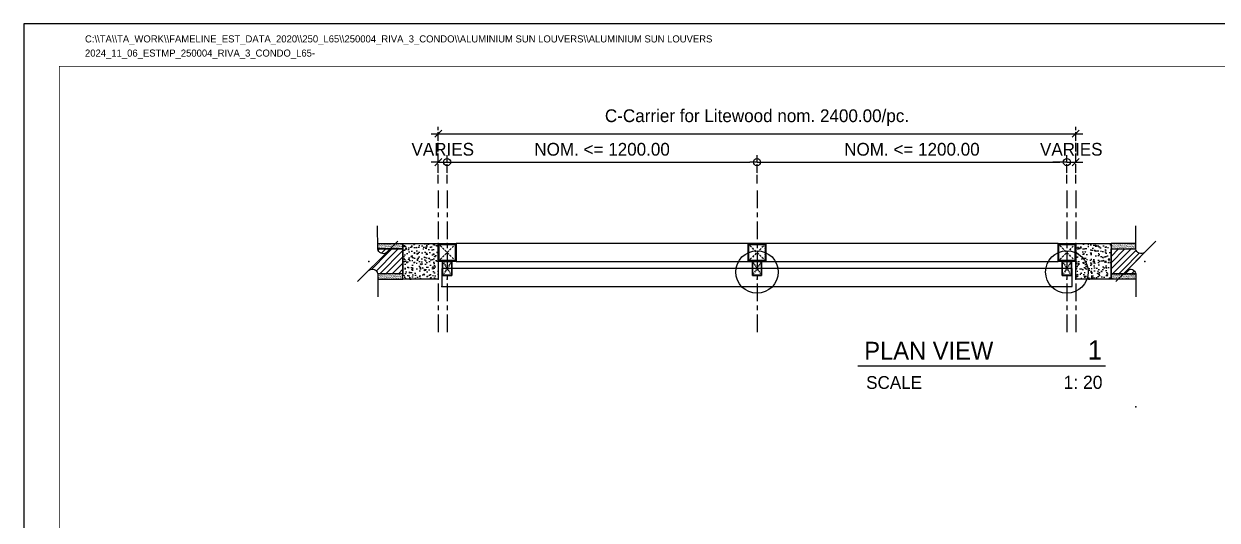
# Model space of a CAD drawing. Header units: millimetres. Extents: x -244126 to 368105, y -173968 to 259060.
# Drawn here: x -26778 to -23408, y 59450 to 60851 of the extents above; entities that cross this region are included whole.
import ezdxf
from ezdxf.enums import TextEntityAlignment as Align

# ---------------------------------------------------------------- set-up
doc = ezdxf.new("R2010")
doc.units = ezdxf.units.MM
doc.header["$MEASUREMENT"] = 0
for name, pattern in [('ACAD_ISO04W100', [30, 24, -3, 0, -3]), ('BORDER2', [22.225, 6.35, -3.175, 6.35, -3.175, 0, -3.175]), ('CENTER', [2, 1.25, -0.25, 0.25, -0.25]), ('HIDDEN', [9.525, 6.35, -3.175]), ('TA_GL_000.00010', [0.000275, 0.0001, -2.5e-05, 2.5e-05, -2.5e-05, 0.0001]), ('TA_GL_050.00000', [137.5, 50, -12.5, 12.5, -12.5, 50]), ('TA_HL_003.00000', [19.5, 10.65, -8.85])]:
    doc.linetypes.add(name, pattern=pattern)
for name, color, linetype in [('000 - D I M', 6, 'Continuous'), ('000 - GRID', 8, 'CENTER'), ('000 - H A T C H', 8, 'Continuous'), ('000 - H I D D E N', 7, 'Continuous'), ('000 - L I N E 0.1', 1, 'Continuous'), ('000 - SYMBOL CON', 1, 'Continuous'), ('000 - T E X T', 4, 'Continuous'), ('000 - TITLEBLOCK', 4, 'Continuous'), ('000 - WIPEOUT', 250, 'Continuous'), ('001 - ASCESSORIES', 1, 'Continuous'), ('002 - STRUCTURAL STEEL', 4, 'Continuous'), ('004 - CONCRETE', 5, 'Continuous'), ('A02_LITEWOOD', 7, 'Continuous'), ('A04_TUBE SERIES', 7, 'Continuous')]:
    doc.layers.add(name, color=color, linetype=linetype)
doc.styles.add('Cetury Gothic', font='GOTHIC.TTF')
doc.styles.add('CORDIA', font='cordia.shx')
doc.styles.add('TA', font='Cordia New.ttf', dxfattribs={"height": 4.5})
doc.dimstyles.new('DIM C-C', dxfattribs={"dimtxt": 0.18, "dimasz": 0.1, "dimexe": 0.1, "dimexo": 0.1, "dimgap": 0.09, "dimtad": 1, "dimtoh": 1, "dimzin": 0, "dimdsep": 46, "dimtxsty": 'CORDIA', "dimblk": 'ORIGIN', "dimcen": 0.1, "dimdle": 0.1, "dimclrd": 40, "dimclre": 140, "dimclrt": 3, "dimadec": 0, "dimazin": 0, "dimtfac": 1, "dimtix": 1, "dimtmove": 2, "dimatfit": 3, "dimfxl": 1, "dimtolj": 1, "dimtzin": 0, "dimarcsym": 0})
doc.dimstyles.new('DIM C-E', dxfattribs={"dimscale": 2, "dimtxt": 0.18, "dimasz": 0.1, "dimexe": 0.1, "dimexo": 0.1, "dimgap": 0.09, "dimtad": 1, "dimtoh": 1, "dimzin": 0, "dimdsep": 46, "dimtxsty": 'CORDIA', "dimblk1": 'ORIGIN', "dimblk2": 'OBLIQUE', "dimsah": 1, "dimcen": 0.1, "dimdle": 0.1, "dimclrd": 40, "dimclre": 140, "dimclrt": 3, "dimadec": 0, "dimazin": 0, "dimtfac": 1, "dimtix": 1, "dimtmove": 2, "dimatfit": 3, "dimfxl": 1, "dimtolj": 1, "dimtzin": 0, "dimarcsym": 0})
doc.dimstyles.new('DIM E-C', dxfattribs={"dimscale": 2, "dimtxt": 0.18, "dimasz": 0.1, "dimexe": 0.1, "dimexo": 0.1, "dimgap": 0.09, "dimtad": 1, "dimtoh": 1, "dimzin": 0, "dimdsep": 46, "dimtxsty": 'CORDIA', "dimblk1": 'OBLIQUE', "dimblk2": 'ORIGIN', "dimsah": 1, "dimcen": 0.1, "dimdle": 0.1, "dimclrd": 40, "dimclre": 140, "dimclrt": 3, "dimadec": 0, "dimazin": 0, "dimtfac": 1, "dimtix": 1, "dimtmove": 2, "dimatfit": 3, "dimfxl": 1, "dimtolj": 1, "dimtzin": 0, "dimarcsym": 0})
doc.dimstyles.new('DIM E-E', dxfattribs={"dimscale": 2, "dimtxt": 0.18, "dimasz": 0.1, "dimexe": 0.1, "dimexo": 0.1, "dimgap": 0.09, "dimtad": 1, "dimtoh": 1, "dimzin": 0, "dimdsep": 46, "dimtxsty": 'CORDIA', "dimblk": 'OBLIQUE', "dimcen": 0.1, "dimdle": 0.1, "dimclrd": 40, "dimclre": 140, "dimclrt": 3, "dimadec": 0, "dimazin": 0, "dimtfac": 1, "dimtix": 1, "dimtmove": 2, "dimatfit": 3, "dimfxl": 1, "dimtolj": 1, "dimtzin": 0, "dimarcsym": 0})
pattern_1 = [(37.5, (1750, 50), (-0.125987, 3.853648), [0, -3.04, 0, -3.4, 0, -3.25]), (7.5, (1750, 50), (3.53955, 5.64429), [0, -1.64, 0, -2.74, 0, -1.05]), (327.5, (1747.54, 50), (6.228284, 0.01132), [0, -1, 0, -3.6, 0, -4.7]), (317.5, (1747.54, 50), (6.01225, 1.75535), [0, -0.5, 0, -2.36, 0, -2.7])]
pattern_2 = [(217.5, (50, 50), (0.125987, -3.853648), [0, -3.04, 0, -3.4, 0, -3.25]), (187.5, (50, 50), (-3.53955, -5.64429), [0, -1.64, 0, -2.74, 0, -1.05]), (147.5, (52.46, 50), (-6.228284, -0.01132), [0, -1, 0, -3.6, 0, -4.7]), (137.5, (52.46, 50), (-6.01225, -1.75535), [0, -0.5, 0, -2.36, 0, -2.7])]

# ---------------------------------------------------------------- blocks, each defined once
blk = doc.blocks.new('*U4896')
at = {"layer": 'A02_LITEWOOD', "color": 0, "style": 'TA', "flags": 1}
for tag, p in [('ITEM_VALUE', (10, -52.5)), ('PRODUCT_NAME_VALUE', (60, -52.5)), ('ITEM_NUMBER_VALUE', (120, -52.5)), ('PRODUCT_CODE_VALUE', (160, -52.5)), ('SELLING_PRICE_VALUE', (200, -52.5)), ('UNIT_VALUE', (230, -52.5)), ('TYPE_OF_COLOR_VALUE', (255, -52.5)), ('SECTION_VALUE', (285, -52.5))]:
    blk.add_attdef(tag, text='', height=1.8, dxfattribs=at).set_placement(p, align=Align.MIDDLE_CENTER)
at = {"color": 0, "ltscale": 300}
blk.add_wipeout([(0, -25), (1780, -25), (1780, 25), (0, 25)], dxfattribs=at).dxf.layer = '000 - WIPEOUT'
blk.add_lwpolyline([(0, -25), (1780, -25), (1780, 25), (0, 25)], close=True, dxfattribs=at)
for p in [(25, 25), (0, -25)]:
    blk.add_point(p, dxfattribs=at)
blk = doc.blocks.new('*U3050')
at = {"layer": '002 - STRUCTURAL STEEL', "color": 0, "linetype": 'ByBlock'}
blk.add_lwpolyline([(0, 1700), (50, 1700), (50, 0), (0, 0)], close=True, dxfattribs=at)
blk = doc.blocks.new('000 - CONCRETE_COLUMN_100x100mm.-CUT_VIEW')
at = {"layer": '000 - H A T C H'}
h = blk.add_hatch(dxfattribs=at)
h.set_pattern_fill('AR-CONC', color=256, scale=4)
h.set_pattern_definition([(50, (-55619.507, -25057.84), (28.690407, -2.510085), [3, -33]), (355, (-55619.507, -25057.84), (-5.550053, 30.087685), [2.4, -26.4]), (100.451444, (-55617.116, -25058.05), (23.140354, 27.5776), [2.549608, -28.045684]), (46.1842, (-55619.507, -25049.84), (42.689653, -6.620771), [4.5, -49.5]), (96.635635, (-55615.95, -25050.39), (37.386478, 38.964744), [3.824414, -42.06855]), (351.18416, (-55619.507, -25049.84), (37.386478, 38.964744), [3.6, -39.6]), (21, (-55615.507, -25051.84), (23.876282, -16.104756), [3, -33]), (326, (-55615.507, -25051.84), (9.732613, 29.006002), [2.4, -26.4]), (71.451445, (-55613.517, -25053.182), (33.608895, 12.901246), [2.549608, -28.045684]), (37.5, (-55619.507, -25057.84), (0.4863942, 13.3157542), [0, -26.08, 0, -26.8, 0, -26.5]), (7.5, (-55619.507, -25057.84), (10.5227815, 15.7764685), [0, -15.28, 0, -25.48, 0, -10.1]), (327.5, (-55628.427, -25057.84), (21.3528974, -0.9021949), [0, -10, 0, -31.2, 0, -41.4]), (317.5, (-55632.427, -25057.84), (23.327447, 4.0041993), [0, -13, 0, -20.72, 0, -29.4])])
h.paths.add_polyline_path([(-50, -50), (50, -50), (50, 50), (-50, 50)])
at = {"layer": '004 - CONCRETE'}
blk.add_lwpolyline([(-50, -50), (50, -50), (50, 50), (-50, 50)], close=True, dxfattribs=at)
blk = doc.blocks.new('*U3061')
at = {"layer": '000 - H A T C H'}
h = blk.add_hatch(dxfattribs=at)
h.set_pattern_fill('AR-SAND', color=8, scale=2, angle=180)
h.set_pattern_definition(pattern_2)
h.paths.add_polyline_path([(-100, 85), (-200, 85), (-200, 100), (-100, 100)])
h = blk.add_hatch(dxfattribs=at)
h.set_pattern_fill('ANSI31', color=8, scale=100)
h.set_pattern_definition([(45, (-200, 2e-14), (-8.8388, 8.8388), [])])
h.paths.add_polyline_path([(-200, 85), (-100, 85), (-100, 15), (-200, 15)])
h = blk.add_hatch(dxfattribs=at)
h.set_pattern_fill('AR-SAND', color=8, scale=2)
h.set_pattern_definition(pattern_1)
h.paths.add_polyline_path([(2000, 100), (1900, 100), (1900, 85), (2000, 85)])
h = blk.add_hatch(dxfattribs=at)
h.set_pattern_fill('ANSI31', color=8, scale=100)
h.set_pattern_definition([(45, (-4600, 9e-14), (-8.838835, 8.838835), [])])
h.paths.add_polyline_path([(2000, 15), (1900, 15), (1900, 85), (2000, 85)])
h = blk.add_hatch(dxfattribs=at)
h.set_pattern_fill('AR-SAND', color=8, scale=2, angle=180)
h.set_pattern_definition(pattern_2)
h.paths.add_polyline_path([(-200, 0), (-100, 0), (-100, 15), (-200, 15)])
h = blk.add_hatch(dxfattribs=at)
h.set_pattern_fill('AR-SAND', color=8, scale=2)
h.set_pattern_definition(pattern_1)
h.paths.add_polyline_path([(1900, 15), (2000, 15), (2000, 0), (1900, 0)])
at = {"color": 3}
for points in [[(-100, 85), (-200, 85), (-200, 100), (-100, 100)], [(2000, 100), (1900, 100), (1900, 85), (2000, 85)], [(-200, 0), (-100, 0), (-100, 15), (-200, 15)], [(1900, 15), (2000, 15), (2000, 0), (1900, 0)]]:
    blk.add_lwpolyline(points, close=True, dxfattribs=at)
at = {"color": 2}
for points in [[(-200, 85), (-100, 85), (-100, 15), (-200, 15)], [(2000, 15), (1900, 15), (1900, 85), (2000, 85)]]:
    blk.add_lwpolyline(points, close=True, dxfattribs=at)
at = {"color": 3, "xscale": -1}
for p in [(-50, 50), (1850, 50)]:
    blk.add_blockref('000 - CONCRETE_COLUMN_100x100mm.-CUT_VIEW', p, dxfattribs=at)
blk = doc.blocks.new('A$Cfd196da9')
at = {"color": 0, "linetype": 'ByBlock', "const_width": 0.1}
blk.add_lwpolyline([(-143.5, -98), (96.5, -98), (96.5, 99), (-143.5, 99)], close=True, dxfattribs=at)
blk = doc.blocks.new('*U3058')
at = {"layer": '000 - L I N E 0.1', "color": 21, "linetype": 'Continuous'}
blk.add_lwpolyline([(142.4, 4200), (0, 4200), (0, 4057.6)], dxfattribs=at)
at = {"layer": '000 - TITLEBLOCK', "color": 250}
blk.add_lwpolyline([(0, 0), (5940, 0), (5940, 4200), (0, 4200)], close=True, dxfattribs=at)
at = {"layer": '000 - T E X T', "color": 3, "xscale": 20, "yscale": 20, "zscale": 20}
blk.add_blockref('A$Cfd196da9', (2970, 2100), dxfattribs=at)
at = {"color": 4, "style": 'TA'}
blk.add_attdef('PAPER_SIZE', text='', height=25, dxfattribs=at).set_placement((5686, 99.7), align=Align.MIDDLE_RIGHT)
blk.add_attdef('SCALE_SIZE', text='', height=25, dxfattribs=at).set_placement((5735.1, 100.3), align=Align.MIDDLE_LEFT)
at = {"layer": '000 - T E X T', "color": 250, "style": 'TA'}
for tag, height, p in [('SUPERLINK', 20, (172.6, 4157.7)), ('NAMEFILE', 20, (172.6, 4117.6)), ('SC', 400, (33.6, 3752.1))]:
    blk.add_attdef(tag, text='', height=height, dxfattribs=at).set_placement(p, align=Align.MIDDLE_LEFT)
at = {"layer": '000 - T E X T', "color": 4, "style": 'TA'}
for tag, height, p in [('PRELIM_NAME_JOB_1', 20, (5246.7, 3301.9)), ('PRELIM_NAME_JOB_2', 20, (5246.7, 3258.3)), ('PRELIM_NAME_PROJECT_1', 30, (4948.1, 3093.1)), ('PRELIM_NAME_PROJECT_2', 30, (4948.1, 3019.1)), ('PRELIM_NAME_PROJECT_3', 30, (4948.1, 2945.1)), ('PRELIM_NAME_TITLE_3', 24, (4955.1, 739.9)), ('DRAWING_NO1', 24, (4946.1, 329.2)), ('DRAWING_NO2', 24, (4946.1, 249.1)), ('PRELIM_NAME_TITLE_1', 1.2, (247.8, 43.7)), ('PRELIM_NAME_TITLE_2', 1.2, (247.8, 40.3))]:
    blk.add_attdef(tag, text='', height=height, dxfattribs=at).set_placement(p, align=Align.MIDDLE_LEFT)
at = {"layer": '000 - T E X T', "color": 4, "style": 'Cetury Gothic'}
for tag, p in [('SHEET_NO.', (5615.8, 340)), ('TOTAL_SHEET_NO.', (5609.7, 176.4))]:
    blk.add_attdef(tag, text='', height=36, dxfattribs=at).set_placement(p, align=Align.CENTER)
at = {"layer": '000 - T E X T', "color": 4, "style": 'TA'}
blk.add_attdef('NAME_REMARK', (552.9, 173), '', height=40, dxfattribs=at)
blk = doc.blocks.new('000 - ASSCESSORIES_FAMELINE_ALC-CARRIER_FOR_12x50mm._SIDE_VIEW')
blk.add_wipeout([(-20, -13), (20, -13), (20, 13), (-20, 13)]).dxf.layer = '000 - WIPEOUT'
at = {"layer": '000 - H A T C H'}
h = blk.add_hatch(dxfattribs=at)
h.set_pattern_fill('ANSI32', color=256, scale=0.1)
h.set_pattern_definition([(45, (-15462.6393, 6516.9696), (-0.67351921, 0.67351921), []), (45, (-15462.1903, 6516.9696), (-0.67351921, 0.67351921), [])])
edge = h.paths.add_edge_path()
edge.add_line((-20, 9), (-20, 12.3))
edge.add_arc((-19.3, 12.3), 0.7, 90, 180, ccw=False)
edge.add_line((-19.3, 13), (19.3, 13))
edge.add_arc((19.3, 12.3), 0.7, 0, 90, ccw=False)
edge.add_line((20, 12.3), (20, -12.3))
edge.add_arc((19.3, -12.3), 0.7, 270, 360, ccw=False)
edge.add_line((19.3, -13), (-19.3, -13))
edge.add_arc((-19.3, -12.3), 0.7, 180, 270, ccw=False)
edge.add_line((-20, -12.3), (-20, -9))
edge.add_line((-20, -9), (-19.3, -9))
edge.add_line((-19.3, -9), (-19.3, -12.1))
edge.add_arc((-19.1, -12.1), 0.2, 180, 270)
edge.add_line((-19.1, -12.3), (19.1, -12.3))
edge.add_arc((19.1, -12.1), 0.2, 270, 360)
edge.add_line((19.3, -12.1), (19.3, 12.1))
edge.add_arc((19.1, 12.1), 0.2, 0, 90)
edge.add_line((19.1, 12.3), (-19.1, 12.3))
edge.add_arc((-19.1, 12.1), 0.2, 90, 180)
edge.add_line((-19.3, 12.1), (-19.3, 9))
edge.add_line((-19.3, 9), (-20, 9))
at = {"color": 250}
blk.add_line((0, -13), (0, 13), dxfattribs=at)
at = {"layer": '000 - SYMBOL CON', "color": 8, "linetype": 'HIDDEN', "ltscale": 0.5}
for points in [[(-20, -13), (20, 13)], [(-20, 13), (20, -13)]]:
    blk.add_lwpolyline(points, dxfattribs=at)
at = {"layer": '001 - ASCESSORIES', "color": 0}
blk.add_lwpolyline([(-20, 9), (-20, 12.3, -0.414214), (-19.3, 13), (19.3, 13, -0.414214), (20, 12.3), (20, -12.3, -0.414214), (19.3, -13), (-19.3, -13, -0.414214), (-20, -12.3), (-20, -9), (-19.3, -9), (-19.3, -12.1, 0.414214), (-19.1, -12.3), (19.1, -12.3, 0.414214), (19.3, -12.1), (19.3, 12.1, 0.414214), (19.1, 12.3), (-19.1, 12.3, 0.414214), (-19.3, 12.1), (-19.3, 9)], format="xyb", close=True, dxfattribs=at)
at = {"layer": 'Defpoints', "color": 250}
blk.add_lwpolyline([(-20, -13), (20, -13), (20, 13), (-20, 13)], close=True, dxfattribs=at)
blk = doc.blocks.new('*U3111')
at = {"layer": '001 - ASCESSORIES', "color": 0, "xscale": -1}
blk.add_blockref('000 - ASSCESSORIES_FAMELINE_ALC-CARRIER_FOR_12x50mm._SIDE_VIEW', (0, 0), dxfattribs=at)
at = {"layer": 'A04_TUBE SERIES', "color": 0, "style": 'TA', "flags": 1}
for tag, p in [('ITEM_VALUE', (50, -212.5)), ('PRODUCT_NAME_VALUE', (300, -212.5)), ('ITEM_NUMBER_VALUE', (600, -212.5)), ('PRODUCT_CODE_VALUE', (800, -212.5)), ('SELLING_PRICE_VALUE', (1000, -212.5)), ('UNIT_VALUE', (1150, -212.5)), ('TYPE_OF_COLOR_VALUE', (1275, -212.5)), ('SECTION_VALUE', (1425, -212.5))]:
    blk.add_attdef(tag, text='', height=9, dxfattribs=at).set_placement(p, align=Align.MIDDLE_CENTER)
blk = doc.blocks.new('*U3043')
at = {"color": 250}
blk.add_wipeout([(50, 0), (50, 50), (0, 50), (0, 0)], dxfattribs=at).dxf.layer = '000 - WIPEOUT'
at = {"layer": '000 - H A T C H'}
h = blk.add_hatch(dxfattribs=at)
h.set_pattern_fill('ANSI32', color=256, scale=0.25)
h.set_pattern_definition([(45, (37.5, 37.5), (-1.6838, 1.6838), []), (45, (38.6225, 37.5), (-1.6838, 1.6838), [])])
edge = h.paths.add_edge_path()
edge.add_line((50, 3), (50, 47))
edge.add_arc((47, 47), 3, 0, 90)
edge.add_line((47, 50), (3, 50))
edge.add_arc((3, 47), 3, 90, 180)
edge.add_line((0, 47), (0, 3))
edge.add_arc((3, 3), 3, 180, 270)
edge.add_line((3, 0), (47, 0))
edge.add_arc((47, 3), 3, 270, 360)
edge = h.paths.add_edge_path(flags=16)
edge.add_line((47.7, 4.3), (47.7, 45.7))
edge.add_arc((45.7, 45.7), 2, 0, 90)
edge.add_line((45.7, 47.7), (4.3, 47.7))
edge.add_arc((4.3, 45.7), 2, 90, 180)
edge.add_line((2.3, 45.7), (2.3, 4.3))
edge.add_arc((4.3, 4.3), 2, 180, 270)
edge.add_line((4.3, 2.3), (45.7, 2.3))
edge.add_arc((45.7, 4.3), 2, 270, 360)
at = {"layer": '000 - H I D D E N', "color": 8, "linetype": 'HIDDEN'}
for p, q in [((50, 0), (0, 50)), ((50, 50), (0, 0))]:
    blk.add_line(p, q, dxfattribs=at)
at = {"layer": '002 - STRUCTURAL STEEL', "color": 0}
for points in [[(50, 3), (50, 47, 0.414214), (47, 50), (3, 50, 0.414214), (0, 47), (0, 3, 0.414214), (3, 0), (47, 0, 0.414214)], [(47.7, 4.3), (47.7, 45.7, 0.414214), (45.7, 47.7), (4.3, 47.7, 0.414214), (2.3, 45.7), (2.3, 4.3, 0.414214), (4.3, 2.3), (45.7, 2.3, 0.414214)]]:
    blk.add_lwpolyline(points, format="xyb", close=True, dxfattribs=at)
at = {"layer": 'Defpoints', "color": 250}
blk.add_lwpolyline([(50, 0), (50, 50), (0, 50), (0, 0)], close=True, dxfattribs=at)
blk = doc.blocks.new('*U3057')
at = {"color": 3}
blk.add_wipeout([(1.38, 1.01), (1.18, 0.93), (1.03, 0.8), (0.92, 0.62), (0.87, 0.42), (0.89, 0.22), (0.97, 0.03), (-0.97, 1.97), (-0.89, 1.79), (-0.87, 1.58), (-0.91, 1.38), (-1.02, 1.21), (-1.18, 1.08), (-1.37, 1.01), (-4, 1), (-4, -2.4), (4, -2.39), (4, 1.01)], dxfattribs=at).dxf.layer = '000 - WIPEOUT'
at = {"color": 250}
blk.add_lwpolyline([(4, 1.01), (4, 1.01)], dxfattribs=at)
at = {"color": 3}
blk.add_point((0, 0), dxfattribs=at)
at = {"layer": '000 - SYMBOL CON', "color": 0, "extrusion": (0, 0, -1)}
blk.add_line((2.27, -1.26), (-2.27, 3.27), dxfattribs=at)
at = {"layer": '000 - SYMBOL CON', "color": 0}
for p, q in [((-1.37, 1.01), (-4, 1)), ((1.38, 1.01), (4, 1.01))]:
    blk.add_line(p, q, dxfattribs=at)
at = {"layer": '000 - SYMBOL CON', "color": 0, "extrusion": (0, 0, -1)}
for centre, radius, start, end in [((1.5, 1.63), 0.634, 146.7272, 258.2728), ((-1.51, 0.38), 0.638, 326.68, 78.0794)]:
    blk.add_arc(centre, radius, start, end, dxfattribs=at)
blk = doc.blocks.new('_Oblique')
at = {"color": 0, "linetype": 'ByBlock', "lineweight": -2}
blk.add_line((-0.5, -0.5), (0.5, 0.5), dxfattribs=at)
blk = doc.blocks.new('_Origin')
at = {"color": 0, "linetype": 'ByBlock', "lineweight": -2}
blk.add_line((0, 0), (-1, 0), dxfattribs=at)
blk.add_circle((0, 0), 0.5, dxfattribs=at)
blk = doc.blocks.new('*D3700')
at = {"layer": '000 - D I M', "color": 40, "lineweight": -2, "transparency": 16777216}
for p, q in [((-25607.6, 60460.5), (-25627.6, 60460.5)), ((-25607.6, 60460.5), (-25582.6, 60460.5)), ((-25562.6, 60460.5), (-25542.6, 60460.5))]:
    blk.add_line(p, q, dxfattribs=at)
at = {"layer": '000 - D I M', "color": 140, "linetype": 'ACAD_ISO04W100', "lineweight": -2, "transparency": 16777216}
for p, q in [((-25607.6, 60400.5), (-25607.6, 60480.5)), ((-25582.6, 60400.5), (-25582.6, 60480.5))]:
    blk.add_line(p, q, dxfattribs=at)
at = {"layer": 'Defpoints', "color": 0, "transparency": 16777216}
for p in [(-25582.6, 60460.5), (-25607.6, 60380.5), (-25582.6, 60380.5)]:
    blk.add_point(p, dxfattribs=at)
at = {"layer": '000 - D I M', "color": 40, "lineweight": -2, "transparency": 16777216, "xscale": 20, "yscale": 20, "zscale": 20}
blk.add_blockref('_Oblique', (-25607.6, 60460.5), dxfattribs=at)
at = {"layer": '000 - D I M', "color": 40, "lineweight": -2, "transparency": 16777216, "xscale": 20, "yscale": 20, "zscale": 20, "rotation": 180}
blk.add_blockref('_Origin', (-25582.6, 60460.5), dxfattribs=at)
at = {"layer": '000 - D I M', "color": 3, "transparency": 16777216, "insert": (-25595.1, 60496.5), "char_height": 36, "attachment_point": 5, "style": 'CORDIA'}
blk.add_mtext('\\A1;VARIES', dxfattribs=at)
blk = doc.blocks.new('*D3701')
at = {"layer": '000 - D I M', "color": 40, "lineweight": -2, "transparency": 16777216}
for p, q in [((-23852.6, 60460.5), (-23872.6, 60460.5)), ((-23832.6, 60460.5), (-23807.6, 60460.5)), ((-23807.6, 60460.5), (-23787.6, 60460.5))]:
    blk.add_line(p, q, dxfattribs=at)
at = {"layer": '000 - D I M', "color": 140, "linetype": 'ACAD_ISO04W100', "lineweight": -2, "transparency": 16777216}
for p, q in [((-23832.6, 60400.5), (-23832.6, 60480.5)), ((-23807.6, 60400.5), (-23807.6, 60480.5))]:
    blk.add_line(p, q, dxfattribs=at)
at = {"layer": 'Defpoints', "color": 0, "transparency": 16777216}
for p in [(-23807.6, 60460.5), (-23832.6, 60380.5), (-23807.6, 60380.5)]:
    blk.add_point(p, dxfattribs=at)
at = {"layer": '000 - D I M', "color": 40, "lineweight": -2, "transparency": 16777216, "xscale": 20, "yscale": 20, "zscale": 20}
blk.add_blockref('_Origin', (-23832.6, 60460.5), dxfattribs=at)
at = {"layer": '000 - D I M', "color": 40, "lineweight": -2, "transparency": 16777216, "xscale": 20, "yscale": 20, "zscale": 20, "rotation": 180}
blk.add_blockref('_Oblique', (-23807.6, 60460.5), dxfattribs=at)
at = {"layer": '000 - D I M', "color": 3, "transparency": 16777216, "insert": (-23820.1, 60496.5), "char_height": 36, "attachment_point": 5, "style": 'CORDIA'}
blk.add_mtext('\\A1;VARIES', dxfattribs=at)
blk = doc.blocks.new('*D3705')
at = {"layer": '000 - D I M', "color": 140, "linetype": 'ACAD_ISO04W100', "lineweight": -2, "transparency": 16777216}
for p, q in [((-25582.6, 60400.5), (-25582.6, 60480.5)), ((-24707.6, 60400.5), (-24707.6, 60480.5))]:
    blk.add_line(p, q, dxfattribs=at)
at = {"layer": '000 - D I M', "color": 40, "lineweight": -2, "transparency": 16777216}
blk.add_line((-25562.6, 60460.5), (-24727.6, 60460.5), dxfattribs=at)
at = {"layer": 'Defpoints', "color": 0, "transparency": 16777216}
for p in [(-24707.6, 60460.5), (-25582.6, 60380.5), (-24707.6, 60380.5)]:
    blk.add_point(p, dxfattribs=at)
at = {"layer": '000 - D I M', "color": 40, "lineweight": -2, "transparency": 16777216, "xscale": 20, "yscale": 20, "zscale": 20, "rotation": 180}
blk.add_blockref('_Origin', (-25582.6, 60460.5), dxfattribs=at)
at = {"layer": '000 - D I M', "color": 40, "lineweight": -2, "transparency": 16777216, "xscale": 20, "yscale": 20, "zscale": 20}
blk.add_blockref('_Origin', (-24707.6, 60460.5), dxfattribs=at)
at = {"layer": '000 - D I M', "color": 3, "transparency": 16777216, "insert": (-25145.1, 60496.5), "char_height": 36, "attachment_point": 5, "style": 'CORDIA'}
blk.add_mtext('\\A1;NOM. <= 1200.00', dxfattribs=at)
blk = doc.blocks.new('*U3079')
at = {"color": 4}
blk.add_line((-4.26, 5.7), (-39.26, 5.7), dxfattribs=at)
at = {"linetype": 'TA_GL_000.00010'}
blk.add_point((0, 18), dxfattribs=at)
blk.add_point((0, 0))
at = {"color": 4, "linetype": 'BORDER2', "style": 'Cetury Gothic'}
blk.add_text('SCALE', height=1.8, dxfattribs=at).set_placement((-38.07, 2.51))
at = {"color": 0, "style": 'TA'}
for tag, p in [('HEADING2', (-38.33, 10.65)), ('HEADING', (-38.33, 6.65))]:
    blk.add_attdef(tag, p, '', height=2.5, dxfattribs=at)
for tag, height, p in [('LO', 2.7, (-4.76, 6.65)), ('SC', 1.85, (-4.7, 2.51))]:
    blk.add_attdef(tag, text='', height=height, dxfattribs=at).set_placement(p, align=Align.RIGHT)
blk = doc.blocks.new('*U3065')
at = {"color": 3}
blk.add_point((0, -100), dxfattribs=at)
at = {"layer": '000 - GRID', "color": 0, "linetype": 'ByBlock'}
blk.add_line((0, 150), (0, -250), dxfattribs=at)
at = {"layer": '000 - GRID', "color": 0}
blk.add_point((0, 0), dxfattribs=at)
at = {"style": 'TA', "flags": 1}
blk.add_attdef('LOCATION', (6, 6), '', height=4.5, dxfattribs=at)
blk = doc.blocks.new('*D3710')
at = {"layer": '000 - D I M', "color": 140, "linetype": 'ACAD_ISO04W100', "lineweight": -2, "transparency": 16777216}
for p, q in [((-24707.6, 60400.5), (-24707.6, 60480.5)), ((-23832.6, 60400.5), (-23832.6, 60480.5))]:
    blk.add_line(p, q, dxfattribs=at)
at = {"layer": '000 - D I M', "color": 40, "lineweight": -2, "transparency": 16777216}
blk.add_line((-24687.6, 60460.5), (-23852.6, 60460.5), dxfattribs=at)
at = {"layer": 'Defpoints', "color": 0, "transparency": 16777216}
for p in [(-23832.6, 60460.5), (-24707.6, 60380.5), (-23832.6, 60380.5)]:
    blk.add_point(p, dxfattribs=at)
at = {"layer": '000 - D I M', "color": 40, "lineweight": -2, "transparency": 16777216, "xscale": 20, "yscale": 20, "zscale": 20, "rotation": 180}
blk.add_blockref('_Origin', (-24707.6, 60460.5), dxfattribs=at)
at = {"layer": '000 - D I M', "color": 40, "lineweight": -2, "transparency": 16777216, "xscale": 20, "yscale": 20, "zscale": 20}
blk.add_blockref('_Origin', (-23832.6, 60460.5), dxfattribs=at)
at = {"layer": '000 - D I M', "color": 3, "transparency": 16777216, "insert": (-24270.1, 60496.5), "char_height": 36, "attachment_point": 5, "style": 'CORDIA'}
blk.add_mtext('\\A1;NOM. <= 1200.00', dxfattribs=at)
blk = doc.blocks.new('*D3709')
at = {"layer": '000 - D I M', "color": 140, "linetype": 'ACAD_ISO04W100', "lineweight": -2, "transparency": 16777216}
for p, q in [((-25607.6, 60400.5), (-25607.6, 60560.5)), ((-23807.6, 60400.5), (-23807.6, 60560.5))]:
    blk.add_line(p, q, dxfattribs=at)
at = {"layer": '000 - D I M', "color": 40, "lineweight": -2, "transparency": 16777216}
blk.add_line((-25627.6, 60540.5), (-23787.6, 60540.5), dxfattribs=at)
at = {"layer": 'Defpoints', "color": 0, "transparency": 16777216}
for p in [(-23807.6, 60540.5), (-25607.6, 60380.5), (-23807.6, 60380.5)]:
    blk.add_point(p, dxfattribs=at)
at = {"layer": '000 - D I M', "color": 40, "lineweight": -2, "transparency": 16777216, "xscale": 20, "yscale": 20, "zscale": 20, "rotation": 180}
blk.add_blockref('_Oblique', (-25607.6, 60540.5), dxfattribs=at)
at = {"layer": '000 - D I M', "color": 40, "lineweight": -2, "transparency": 16777216, "xscale": 20, "yscale": 20, "zscale": 20}
blk.add_blockref('_Oblique', (-23807.6, 60540.5), dxfattribs=at)
at = {"layer": '000 - D I M', "color": 3, "transparency": 16777216, "insert": (-24707.6, 60586), "char_height": 36, "attachment_point": 5, "style": 'CORDIA'}
blk.add_mtext('\\A1;C-Carrier for Litewood nom. 2400.00/pc.', dxfattribs=at)

msp = doc.modelspace()

# ---------------------------------------------------------------- block references
at = {"layer": '002 - STRUCTURAL STEEL', "color": 1, "xscale": -1, "rotation": 90}
msp.add_blockref('*U3050', (-23857.56533, 60230.53614), dxfattribs=at)
at = {"layer": 'A02_LITEWOOD', "color": 2}
msp.add_blockref('*U4896', (-25597.56533, 60135.05122), dxfattribs=at)

# ---------------------------------------------------------------- dimensions: what is measured, and where the dimension line sits
at = {"layer": '000 - D I M', "color": 3}
for base, p1, p2, text, dimstyle, picture, middle in [((-23807.56533, 60540.53614), (-25607.56533, 60380.53614), (-23807.56533, 60380.53614), 'C-Carrier for Litewood nom. 2400.00/pc.', 'DIM E-E', '*D3709', (-24707.56533, 60585.96471)), ((-24707.56533, 60460.53614), (-25582.56533, 60380.53614), (-24707.56533, 60380.53614), 'NOM. <= 1200.00', 'DIM C-C', '*D3705', (-25145.06533, 60496.53614)), ((-23832.56533, 60460.53614), (-24707.56533, 60380.53614), (-23832.56533, 60380.53614), 'NOM. <= 1200.00', 'DIM C-C', '*D3710', (-24270.06533, 60496.53614)), ((-25582.56533, 60460.53614), (-25607.56533, 60380.53614), (-25582.56533, 60380.53614), 'VARIES', 'DIM E-C', '*D3700', (-25595.06533, 60496.53614)), ((-23807.56533, 60460.53614), (-23832.56533, 60380.53614), (-23807.56533, 60380.53614), 'VARIES', 'DIM C-E', '*D3701', (-23820.06533, 60496.53614))]:
    dim = msp.add_linear_dim(base=base, p1=p1, p2=p2, text=text, dimstyle=dimstyle, override={"dimscale": 200}, dxfattribs=at)
    dim.commit()
    dim.dimension.update_dxf_attribs({"geometry": picture, "text_midpoint": middle})

# ---------------------------------------------------------------- next in the draw order: block references
at = {"color": 2, "linetype": 'TA_HL_003.00000'}
ref = msp.add_blockref('*U3058', (-26778.00496, 56650.53614), dxfattribs=at)
ref.add_attrib('SUPERLINK', 'C:\\\\TA\\\\TA_WORK\\\\FAMELINE_EST_DATA_2020\\\\250_L65\\\\250004_RIVA_3_CONDO\\\\ALUMINIUM SUN LOUVERS\\\\ALUMINIUM SUN LOUVERS', dxfattribs={"layer": '000 - T E X T', "color": 250, "height": 20, "style": 'TA'}).set_placement((-26605.35861, 60808.18954), align=Align.MIDDLE_LEFT)
ref.add_attrib('NAMEFILE', '2024_11_06_ESTMP_250004_RIVA_3_CONDO_L65-', dxfattribs={"layer": '000 - T E X T', "color": 250, "height": 20, "style": 'TA'}).set_placement((-26605.35861, 60768.18512), align=Align.MIDDLE_LEFT)
at = {"color": 3}
msp.add_blockref('*U3061', (-25607.56533, 60130.53614), dxfattribs=at)

# ---------------------------------------------------------------- next in the draw order: block references
at = {"layer": '000 - SYMBOL CON', "color": 2, "xscale": 25, "yscale": 25, "zscale": 25}
for p, rotation in [((-25803.98208, 60180.50017), 270), ((-23612.81524, 60180.50017), 90)]:
    msp.add_blockref('*U3057', p, dxfattribs=dict(at, rotation=rotation))
at = {"layer": '001 - ASCESSORIES', "color": 3, "rotation": 90}
msp.add_blockref('*U3111', (-24707.56533, 60160.53614), dxfattribs=at)
at = {"layer": '002 - STRUCTURAL STEEL', "color": 4, "xscale": -1, "rotation": 180}
for p in [(-25607.56533, 60230.53614), (-23857.56533, 60230.53614)]:
    msp.add_blockref('*U3043', p, dxfattribs=at)

# ---------------------------------------------------------------- next in the draw order: block references
at = {"layer": '000 - T E X T', "xscale": 20, "yscale": 20, "zscale": 20}
msp.add_blockref('*U3079', (-23637.94865, 59770.53614), dxfattribs=at).add_auto_attribs({'HEADING': 'PLAN VIEW', 'LO': '1', 'SC': '1: 20'})
at = {"layer": '001 - ASCESSORIES', "color": 3, "rotation": 90}
msp.add_blockref('*U3111', (-25582.56533, 60160.53614), dxfattribs=at)
at = {"layer": '002 - STRUCTURAL STEEL', "color": 4, "xscale": -1, "rotation": 180}
msp.add_blockref('*U3043', (-24732.56533, 60230.53614), dxfattribs=at)

# ---------------------------------------------------------------- next in the draw order: linework, layer by layer
at = {"layer": '000 - SYMBOL CON', "color": 2, "linetype": 'ByBlock'}
msp.add_circle((-24707.56533, 60150.53614), 60, dxfattribs=at)

# ---------------------------------------------------------------- next in the draw order: block references
at = {"layer": '000 - GRID', "linetype": 'TA_GL_050.00000'}
for p in [(-25607.56533, 60230.53614), (-25582.56533, 60230.53614), (-24707.56533, 60230.53614)]:
    msp.add_blockref('*U3065', p, dxfattribs=at)
at = {"layer": '001 - ASCESSORIES', "color": 3, "rotation": 90}
msp.add_blockref('*U3111', (-23832.56533, 60160.53614), dxfattribs=at)

# ---------------------------------------------------------------- next in the draw order: linework, layer by layer
at = {"layer": '000 - SYMBOL CON', "color": 2, "linetype": 'ByBlock'}
msp.add_circle((-23832.56533, 60150.53614), 60, dxfattribs=at)

# ---------------------------------------------------------------- next in the draw order: block references
at = {"layer": '000 - GRID', "linetype": 'TA_GL_050.00000'}
for p in [(-23832.56533, 60230.53614), (-23807.56533, 60230.53614)]:
    msp.add_blockref('*U3065', p, dxfattribs=at)

doc.saveas('drawing.dxf')
